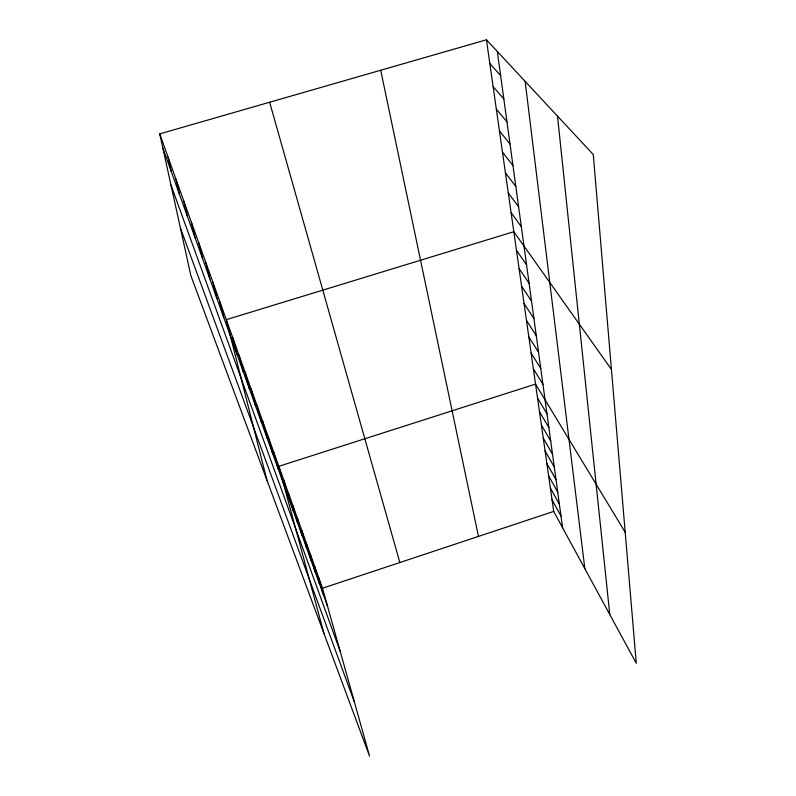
<?xml version="1.0" encoding="UTF-8"?>
<svg xmlns="http://www.w3.org/2000/svg" width="796" height="796" viewBox="0 0 796 796"><rect width="100%" height="100%" fill="white"/><g stroke="black" fill="none" stroke-linecap="round" stroke-linejoin="round"><path stroke-width="1.19" d="M322.499 588.234L553.708 511.41L486.446 39.8L159.737 133.887L190.881 275.705L369.583 756.2L322.499 588.234L159.737 133.887M486.446 39.8L593.269 154.524L636.263 663.257L553.708 511.41M489.839 63.551L500.634 75.61M493.132 86.625L503.838 99.052M496.326 109.072L506.962 121.838M499.44 130.902L509.997 143.986M502.475 152.145L512.952 165.528M505.42 172.831L515.828 186.483M508.296 192.97L518.624 206.87M511.092 212.592L521.34 226.731M611.437 369.463L513.818 231.706L226.293 319.674L266.899 480.097M516.475 250.342L526.574 264.909M519.072 268.521L529.091 283.276M521.599 286.252L531.549 301.177M524.067 303.545L533.937 318.639M526.474 320.43L536.275 335.663M528.823 336.907L538.554 352.29M531.111 353.006L540.773 368.508M533.36 368.727L542.942 384.349M625.188 532.255L535.549 384.09L278.819 466.307L323.972 633.556M537.539 398.03L546.991 413.85M539.479 411.671L548.872 427.581M541.389 425.034L550.713 441.024M543.26 438.128L552.514 454.188M545.081 450.954L554.285 467.083M546.882 463.531L556.016 479.719M548.633 475.859L557.717 492.097M550.354 487.938L559.379 504.226M552.046 499.788L561.011 516.116M180.403 228.014L354.459 702.231M170.971 185.03L340.22 651.456M162.891 148.235L327.564 606.283M269.645 102.236L399.851 562.533M318.519 577.12L323.564 595.159M314.46 565.797L319.485 583.816M310.321 554.235L315.315 572.234M306.092 542.444L311.067 560.414M301.784 530.405L306.729 548.345M297.386 518.126L302.301 536.026M292.888 505.579L297.774 523.44M288.301 492.764L293.147 510.574M283.615 479.68L288.431 497.43M273.535 451.561L278.272 469.182M268.133 436.457L272.809 453.989M262.59 420.985L267.217 438.427M256.909 405.144L261.476 422.477M251.088 388.896L255.596 406.119M245.128 372.249L249.566 389.344M239.009 355.165L243.377 372.13M232.731 337.653L237.029 354.459M219.686 301.226L223.805 317.684M212.89 282.272L216.92 298.54M205.925 262.809L209.846 278.859M198.751 242.81L202.572 258.63M191.388 222.243L195.09 237.815M183.816 201.099L187.398 216.393M176.016 179.339L179.468 194.343M167.996 156.951L171.299 171.637M380.707 70.257L478.456 536.414M497.321 51.471L562.603 527.778M525.141 81.351L584.841 568.682M557.508 116.117L609.796 614.572"/></g></svg>
